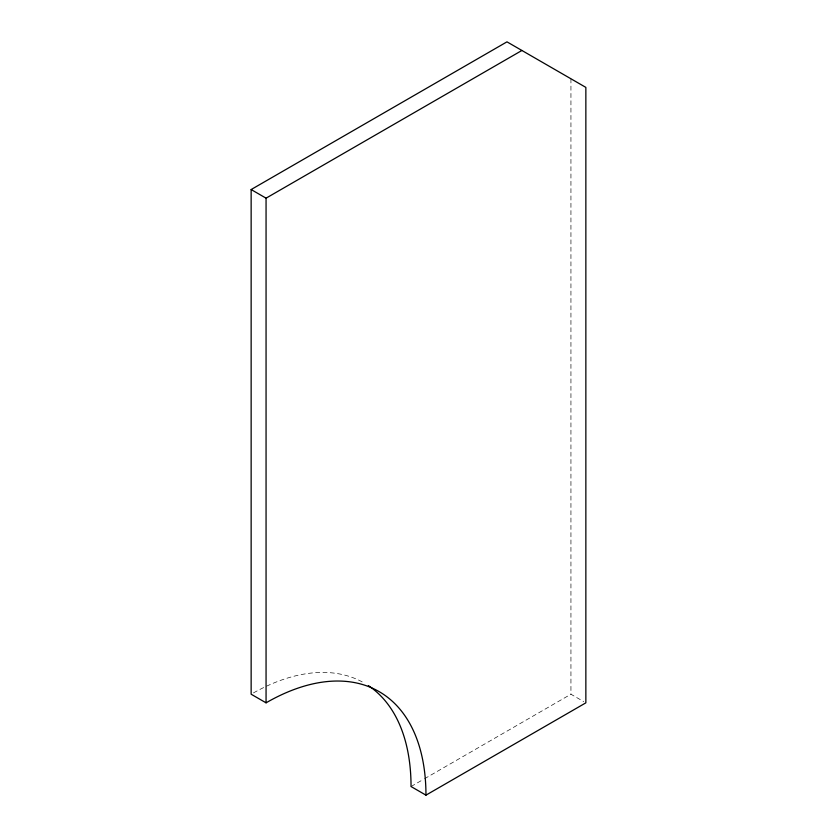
<?xml version="1.0" encoding="UTF-8"?>
<svg xmlns="http://www.w3.org/2000/svg" width="837" height="837" viewBox="0 0 837 837"><rect width="100%" height="100%" fill="white"/><g stroke="black" fill="none" stroke-linecap="round" stroke-linejoin="round"><path stroke-width="0.63" stroke-dasharray="4.18 3.14" d="M411.04 786.529L423.428 779.383M424.547 778.734L570.939 694.218L583.724 701.605M570.939 78.772L570.939 694.218M253.465 692.9A226.126 130.551 -60 0 1 364.21 683.013"/><path stroke-width="1.26" d="M425.96 795.15A226.126 130.551 -60 0 0 266.061 702.829L251.142 694.218L251.142 189.549L506.971 41.85L585.858 87.393L585.858 702.839L425.96 795.15L411.04 786.529A226.126 130.551 -60 0 0 368.353 685.597M251.142 189.549L266.061 198.17L521.901 50.471M266.061 198.17L266.061 702.829"/></g></svg>
